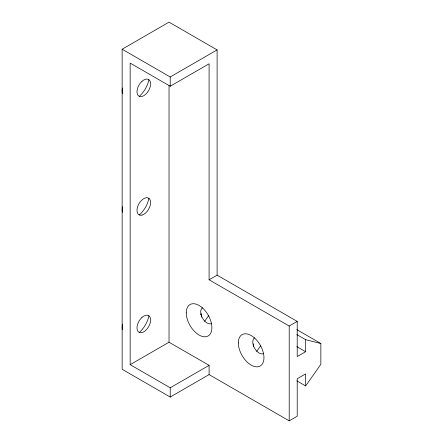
<?xml version="1.0" encoding="UTF-8"?>
<svg xmlns="http://www.w3.org/2000/svg" width="443" height="443" viewBox="0 0 443 443"><rect width="100%" height="100%" fill="white"/><g stroke="black" fill="none" stroke-linecap="round" stroke-linejoin="round"><path stroke-width="0.66" d="M204.605 321.369L208.897 315.278M256.674 351.432L260.578 345.894M296.832 380.853L305.626 385.931L320.854 364.329L320.854 343.519L296.821 329.642M305.626 385.931L305.626 373.903L297.214 378.759L297.214 416.226L289.201 420.85L209.09 374.595L170.212 397.044L122.146 369.29L122.146 49.223L169.032 22.15L217.103 49.904L217.103 275.153L297.214 321.408L297.214 356.56L305.626 351.703L305.626 339.676L296.832 334.598M122.146 49.223L170.212 76.971L217.103 49.904M209.09 374.595L209.09 365.348L170.212 387.791L130.159 364.667L130.159 63.094L170.212 86.224L209.09 63.775L209.09 279.777L289.201 326.031L297.214 321.408M209.09 279.777L217.103 275.153M200.358 314.425L201.482 313.777L201.482 317.116M130.159 364.667L169.032 342.223L209.09 365.348M305.626 339.676L320.854 343.519M296.832 346.625L305.626 351.703M289.201 326.031L289.201 420.85M253.551 343.84L253.551 346.509M170.212 76.971L170.212 86.224M170.212 387.791L170.212 397.044M169.032 85.61L169.032 342.223M148.942 79.679A19.259 11.119 -60 0 1 139.312 96.358M122.373 93.683A19.259 11.119 -60 0 1 122.406 88.002M148.942 198.32A19.259 11.119 -60 0 1 139.312 214.999M122.373 212.319A19.259 11.119 -60 0 1 122.406 206.643M148.942 315.798A19.259 11.119 -60 0 1 139.312 332.483M122.373 329.802A19.259 11.119 -60 0 1 122.406 324.121M263.69 353.536A9.065 5.233 60 0 1 254.631 348.303A9.065 5.233 60 0 1 254.631 337.837M211.621 323.473A9.065 5.233 60 0 1 202.556 318.24A9.065 5.233 60 0 1 202.556 307.774M142.037 317.371L140.392 319.11A9.63 5.56 -60 0 0 140.392 332.726L142.037 332.566A9.63 5.56 -60 0 0 150.609 320.018A9.63 5.56 -60 0 0 142.037 317.371M142.037 81.252L140.392 82.985A9.63 5.56 -60 0 0 140.392 96.602L142.037 96.441A9.63 5.56 -60 0 0 150.609 83.899A9.63 5.56 -60 0 0 142.037 81.252M142.037 215.082L140.392 215.243A9.63 5.56 -60 0 1 139.894 202.279A9.63 5.56 -60 0 1 150.504 201.233A9.63 5.56 -60 0 1 142.037 215.082M186.259 312.852A18.13 10.466 60 0 0 205.486 336.769A18.13 10.466 60 0 0 205.486 311.13A18.13 10.466 60 0 0 186.259 312.852M238.328 342.915A18.13 10.466 60 0 0 257.56 366.832A18.13 10.466 60 0 0 257.56 341.199A18.13 10.466 60 0 0 238.328 342.915"/></g></svg>
